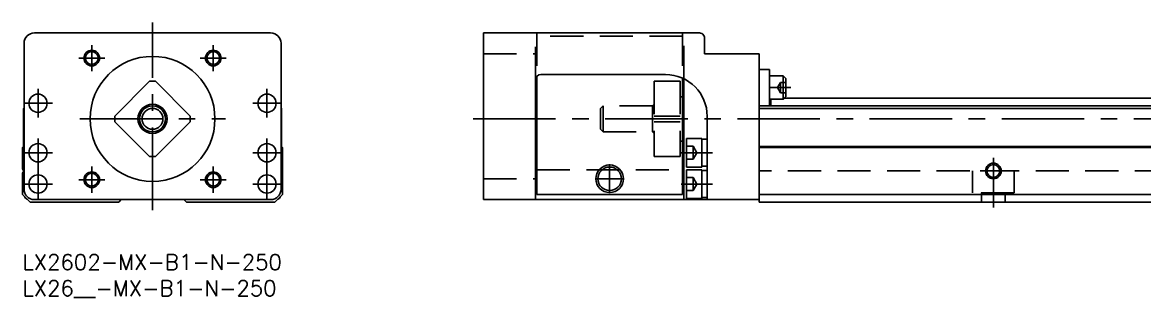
# Model space of a CAD drawing. Extents: x 0 to 494, y -8 to 401.
# Drawn here: x 0 to 215.7, y -8.3 to 44.5 of the extents above; entities that cross this region are included whole.
import ezdxf

# ---------------------------------------------------------------- set-up
doc = ezdxf.new("R2010")
doc.units = 0
doc.header["$LTSCALE"] = 0.5
doc.linetypes.add('CENTER', pattern=[50.8, 31.75, -6.35, 6.35, -6.35])
doc.linetypes.add('DASHED', pattern=[19.05, 12.7, -6.35])
for name, color, linetype in [('MSM_CENTER', 1, 'CENTER'), ('MSM_CONTINUOUS', 7, 'CONTINUOUS'), ('MSM_DASHED', 4, 'DASHED'), ('MSM_NARROW', 5, 'CONTINUOUS'), ('MSM_PART_NUMBER', 7, 'CONTINUOUS')]:
    doc.layers.add(name, color=color, linetype=linetype)
doc.styles.get("Standard").update_dxf_attribs({"font": 'txt.shx', "height": 1, "bigfont": 'bigfont.shx'})

# ---------------------------------------------------------------- blocks, each defined once
blk = doc.blocks.new('*U2')
at = {"layer": 'MSM_PART_NUMBER'}
blk.add_text('LX2602-MX-B1-N-250', height=3, dxfattribs=at).set_placement((0, -3))
blk = doc.blocks.new('*U3')
at = {"layer": 'MSM_PART_NUMBER'}
blk.add_text('LX26__-MX-B1-N-250', height=3, dxfattribs=at).set_placement((0, -8))

msp = doc.modelspace()

# ---------------------------------------------------------------- linework, layer by layer
at = {"layer": 'MSM_CENTER'}
for p, q in [((25, 8.5), (25, 44.5)), ((13.33, 35.17), (13.33, 40.17)), ((36.67, 35.17), (36.67, 40.17)), ((10.83, 37.67), (15.83, 37.67)), ((34.17, 37.67), (39.17, 37.67)), ((3, 26.25), (3, 31.75)), ((47, 26.25), (47, 31.75)), ((143.61, 32), (147.71, 32)), ((0.25, 29), (5.75, 29)), ((44.25, 29), (49.75, 29)), ((11, 26), (39, 26)), ((86.61, 26), (403.61, 26)), ((3, 10.75), (3, 22.25)), ((47, 10.75), (47, 22.25)), ((0.25, 19.5), (5.75, 19.5)), ((44.25, 19.5), (49.75, 19.5)), ((126.61, 19.5), (132.61, 19.5)), ((112.86, 11.72), (112.86, 17.28)), ((186.61, 18.5), (186.61, 9)), ((13.33, 11.83), (13.33, 16.83)), ((36.67, 11.83), (36.67, 16.83)), ((184.07, 16), (189.14, 16)), ((0.25, 13.5), (5.75, 13.5)), ((10.83, 14.33), (15.83, 14.33)), ((34.17, 14.33), (39.17, 14.33)), ((44.25, 13.5), (49.75, 13.5)), ((110.07, 14.5), (115.64, 14.5)), ((126.61, 13.5), (132.61, 13.5))]:
    msp.add_line(p, q, dxfattribs=at)
at = {"layer": 'MSM_CONTINUOUS'}
for p, q in [((47.7, 42.5), (2.3, 42.5)), ((88.61, 42.5), (88.61, 10.5)), ((130.11, 42.5), (88.61, 42.5)), ((130.11, 42.5), (130.11, 42.5)), ((130.11, 42.5), (130.32, 42.48)), ((130.32, 42.48), (130.56, 42.39)), ((130.56, 42.39), (130.78, 42.24)), ((130.78, 42.24), (130.91, 42.09)), ((130.91, 42.09), (131.02, 41.9)), ((131.02, 41.9), (131.08, 41.72)), ((131.08, 41.72), (131.11, 41.5)), ((131.11, 38.5), (131.11, 41.5)), ((0.3, 40.5), (0.3, 12.5)), ((49.7, 40.5), (49.7, 12.5)), ((141.61, 38.5), (131.11, 38.5)), ((141.61, 38.5), (141.61, 10)), ((143.61, 35.5), (141.61, 35.5)), ((143.61, 35.5), (143.61, 28.5)), ((24.45, 33.23), (17.77, 26.55)), ((32.23, 26.55), (25.55, 33.23)), ((98.61, 33.5), (98.61, 10.5)), ((98.86, 34.16), (98.86, 11.5)), ((123.61, 34.5), (99.61, 34.5)), ((126.86, 33.81), (126.86, 11.5)), ((127.11, 33.69), (127.11, 16.2)), ((146.21, 34.25), (143.61, 34.25)), ((146.71, 33.75), (146.21, 34.25)), ((146.21, 34.25), (146.21, 29.75)), ((146.71, 33.75), (146.71, 30.25)), ((127.11, 30.25), (126.86, 30.25)), ((146.21, 29.75), (146.71, 30.25)), ((0.2, 28), (0.3, 28.1)), ((49.7, 28.1), (49.8, 28)), ((391.61, 28.5), (141.61, 28.5)), ((143.61, 29.75), (146.21, 29.75)), ((143.81, 29.75), (143.81, 28.5)), ((222.61, 30), (146.46, 30)), ((0.2, 20.7), (0.2, 28)), ((49.8, 28), (49.8, 20.7)), ((131.61, 10.5), (131.61, 26.5)), ((391.61, 28), (141.61, 28)), ((17.77, 25.45), (24.45, 18.77)), ((25.55, 18.77), (32.23, 25.45)), ((126.86, 21.75), (127.11, 21.75)), ((127.61, 16.75), (127.61, 22.25)), ((130.61, 22.25), (127.61, 22.25)), ((130.61, 16.75), (130.61, 22.25)), ((131.61, 22.1), (130.61, 22.1)), ((0, 20.5), (0.2, 20.7)), ((0, 16.4), (0, 20.5)), ((49.8, 20.7), (50, 20.5)), ((50, 20.5), (50, 11.5)), ((391.61, 20.7), (141.61, 20.7)), ((391.61, 20.5), (141.61, 20.5)), ((0, 11.5), (0, 15.6)), ((98.61, 16.2), (98.86, 16.2)), ((126.86, 16.2), (127.11, 16.2)), ((127.61, 16.75), (130.61, 16.75)), ((127.61, 10.75), (127.61, 16.25)), ((130.61, 16.25), (127.61, 16.25)), ((130.61, 16.9), (131.61, 16.9)), ((130.61, 10.75), (130.61, 16.25)), ((131.61, 16.1), (130.61, 16.1)), ((1.5, 10), (0, 11.5)), ((50, 11.5), (48.5, 10)), ((126.86, 11.5), (98.86, 11.5)), ((130.61, 10.9), (131.61, 10.9)), ((391.61, 11.5), (141.61, 11.5)), ((18.5, 10), (1.5, 10)), ((47.7, 10.5), (2.3, 10.5)), ((19, 10.5), (18.5, 10)), ((31.52, 10), (31.02, 10.5)), ((48.5, 10), (31.52, 10)), ((141.61, 10.5), (88.61, 10.5)), ((127.61, 10.75), (130.61, 10.75)), ((391.61, 10), (141.61, 10))]:
    msp.add_line(p, q, dxfattribs=at)
for centre, radius in [((13.33, 37.67), 1.23), ((36.67, 37.67), 1.23), ((25, 26), 12), ((3, 29), 1.75), ((47, 29), 1.75), ((25, 26), 2.8), ((25, 26), 2.5), ((25, 26), 2), ((3, 19.5), 1.75), ((47, 19.5), 1.75), ((3, 13.5), 1.75), ((13.33, 14.33), 1.23), ((36.67, 14.33), 1.23), ((47, 13.5), 1.75), ((112.86, 14.5), 2.65), ((112.86, 14.5), 2.25), ((186.61, 16), 1.23)]:
    msp.add_circle(centre, radius, dxfattribs=at)
for centre, radius, start, end in [((2.3, 40.5), 2, 90, 180), ((47.7, 40.5), 2, 0, 90), ((25, 26), 7.25, 85.6572, 94.3428), ((99.61, 33.5), 1, 90, 180), ((123.61, 26.5), 8, 0, 90), ((25, 26), 7.25, 175.6572, 184.3428), ((25, 26), 7.25, 355.6572, 4.3428), ((3, 19.5), 2.75, 169.0575, 190.9425), ((47, 19.5), 2.75, 349.0575, 10.9425), ((25, 26), 7.25, 265.6572, 274.3428), ((-0.3, 16), 0.5, 306.8761, 53.1239), ((3, 13.5), 2.75, 169.0575, 190.9425), ((47, 13.5), 2.75, 349.0575, 10.9425), ((2.3, 12.5), 2, 180, 270), ((1.3, 11.5), 1, 201.8195, 248.1805), ((47.7, 12.5), 2, 270, 0), ((48.7, 11.5), 1, 291.8106, 338.1894)]:
    msp.add_arc(centre, radius, start, end, dxfattribs=at)
at = {"layer": 'MSM_DASHED'}
for p, q in [((98.61, 33.5), (98.61, 42.5)), ((98.86, 42.5), (98.86, 34.16)), ((126.86, 41.9), (98.86, 41.9)), ((126.86, 42.5), (126.86, 33.81)), ((127.11, 33.69), (127.11, 42.5)), ((88.61, 38.5), (98.61, 38.5)), ((121.41, 33.25), (121.41, 18.75)), ((126.41, 33.25), (121.41, 33.25)), ((126.41, 33.23), (121.41, 33.23)), ((126.41, 33.25), (126.41, 18.75)), ((145.71, 33), (145.13, 32)), ((145.71, 33), (146.71, 33)), ((145.71, 33), (145.71, 31)), ((126.86, 30.25), (126.41, 30.25)), ((145.13, 32), (145.71, 31)), ((145.71, 32), (146.71, 32)), ((145.71, 31), (146.71, 31)), ((111.61, 28.5), (111.11, 28)), ((111.61, 28.5), (111.61, 23.5)), ((121.11, 28.5), (111.61, 28.5)), ((121.41, 28.8), (121.11, 28.5)), ((121.11, 28.5), (121.11, 23.5)), ((111.11, 28), (111.11, 24)), ((121.41, 26.55), (126.41, 26.55)), ((111.11, 24), (111.61, 23.5)), ((126.41, 25.45), (121.41, 25.45)), ((111.61, 23.5), (121.11, 23.5)), ((121.11, 23.5), (121.41, 23.2)), ((126.41, 21.75), (126.86, 21.75)), ((128.91, 20.75), (127.61, 20.75)), ((128.91, 19.5), (127.61, 19.5)), ((128.91, 18.25), (128.91, 20.75)), ((129.63, 19.5), (128.91, 20.75)), ((128.91, 18.25), (129.63, 19.5)), ((121.41, 18.77), (126.41, 18.77)), ((121.41, 18.75), (126.41, 18.75)), ((128.91, 18.25), (127.61, 18.25)), ((98.86, 16.2), (126.86, 16.2)), ((127.11, 16.2), (127.11, 10.5)), ((391.61, 16), (141.61, 16)), ((182.61, 16), (182.61, 11.8)), ((190.61, 11.8), (190.61, 16)), ((88.61, 14.5), (98.61, 14.5)), ((128.91, 14.75), (127.61, 14.75)), ((128.91, 13.5), (127.61, 13.5)), ((128.91, 12.25), (128.91, 14.75)), ((129.63, 13.5), (128.91, 14.75)), ((128.91, 12.25), (129.63, 13.5)), ((128.91, 12.25), (127.61, 12.25)), ((190.61, 11.8), (182.61, 11.8)), ((184.36, 11.8), (184.36, 10)), ((188.86, 10), (188.86, 11.8))]:
    msp.add_line(p, q, dxfattribs=at)
at = {"layer": 'MSM_NARROW'}
for centre in [(13.33, 37.67), (36.67, 37.67), (186.61, 16), (13.33, 14.33), (36.67, 14.33)]:
    msp.add_circle(centre, 1.5, dxfattribs=at)

# ---------------------------------------------------------------- block references
at = {"layer": 'MSM_CONTINUOUS'}
for name in ['*U2', '*U3']:
    msp.add_blockref(name, (0, 0), dxfattribs=at)

doc.saveas('drawing.dxf')
